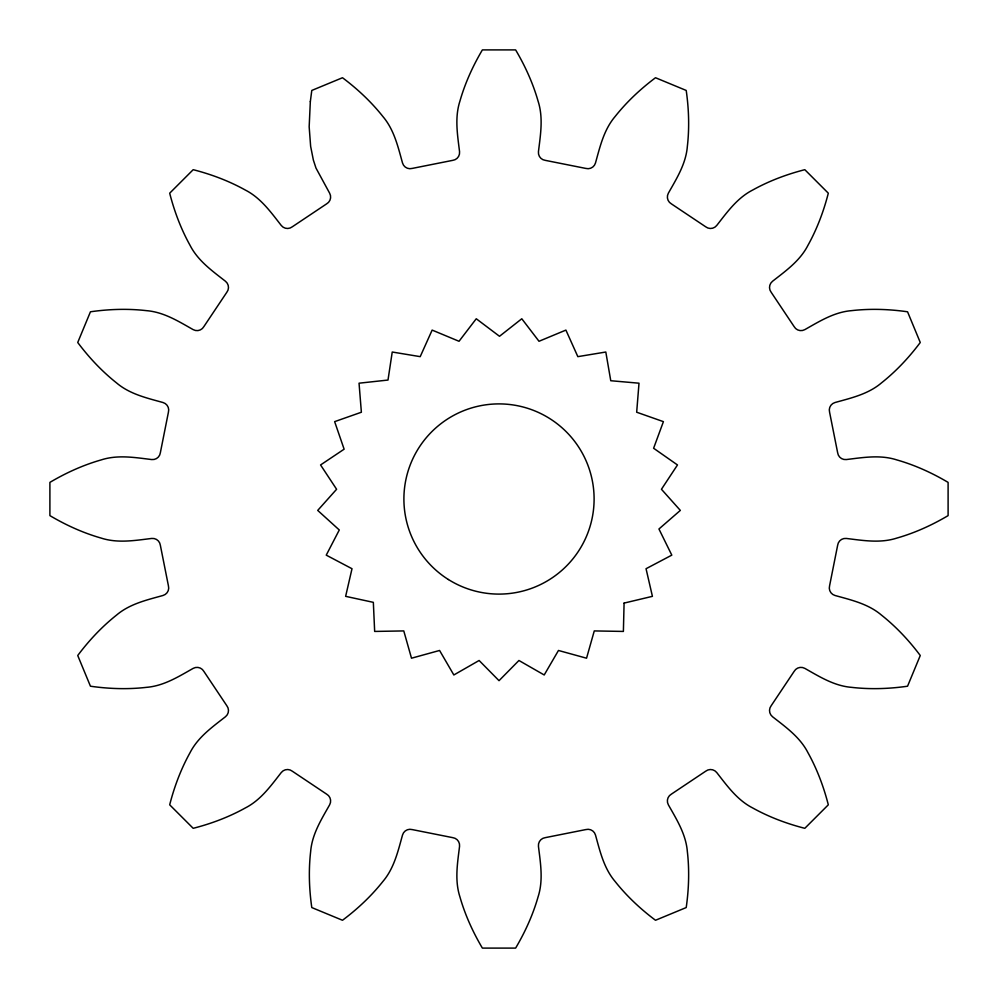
<?xml version="1.0" encoding="UTF-8"?>
<svg xmlns="http://www.w3.org/2000/svg" width="998" height="998" viewBox="0 0 998 998"><rect width="100%" height="100%" fill="white"/><g stroke="black" fill="none" stroke-linecap="round" stroke-linejoin="round"><path stroke-width="1.5" d="M624.087 603.091L623.388 631.435L594.272 630.923L586.55 658.206L558.468 650.471L544.209 674.972L518.935 660.489L499.025 680.673L479.115 660.489L453.841 674.972L439.582 650.471L411.5 658.206L403.778 630.923L374.662 631.435L373.339 602.343L345.632 596.342L352.007 568.723L326.246 555.138L339.283 529.975L317.713 510.415L336.6 489.269L320.57 464.956L344.123 449.187L334.642 421.643L361.376 412.236L359.043 383.195L387.997 380.051L392.239 352.02L420.208 356.648L432.146 330.089L459.03 341.279L476.258 318.761L499.511 336.289L521.792 318.761L539.007 341.279L565.903 330.089L577.842 356.648L605.811 352.02L610.764 380.725L639.007 383.195L636.674 412.224L663.408 421.643L653.615 448.252L677.48 464.956L661.449 489.269L680.337 510.402L658.942 529.002L671.804 555.138L646.043 568.723L652.418 596.342L624.087 603.091M310.328 101.634L309.168 126.808L310.64 146.344L313.372 160.079L315.979 168.063L329.652 193.225A7.834 7.834 0 0 1 326.596 203.879L292.327 226.783A7.834 7.834 0 0 1 281.311 225.523C270.845 212.162 260.802 197.941 245.271 190.019C228.916 180.937 211.289 174.326 193.188 169.685L169.685 193.188C174.326 211.289 180.937 228.916 190.019 245.271C197.941 260.802 212.162 270.845 225.523 281.311A7.834 7.834 0 0 1 226.783 292.327L203.879 326.596A7.834 7.834 0 0 1 193.225 329.652C178.442 321.306 163.722 312.012 146.344 310.64C127.769 308.507 108.944 309.143 90.444 311.788L77.732 342.489C88.934 357.446 101.796 371.194 116.454 382.833C129.703 394.135 146.681 397.977 163.036 402.531A7.834 7.834 0 0 1 168.412 412.224L160.366 452.655A7.834 7.834 0 0 1 151.696 459.554C134.842 457.508 117.689 454.552 101.11 459.928C83.121 465.068 65.98 472.865 49.9 482.383L49.9 515.617C65.98 525.135 83.121 532.932 101.11 538.072C117.689 543.448 134.842 540.492 151.696 538.446A7.834 7.834 0 0 1 160.366 545.345L168.412 585.776A7.834 7.834 0 0 1 163.036 595.469C146.681 600.023 129.703 603.865 116.454 615.167C101.796 626.806 88.934 640.554 77.732 655.511L90.444 686.212C108.944 688.857 127.769 689.493 146.344 687.36C163.722 685.988 178.442 676.694 193.225 668.348A7.834 7.834 0 0 1 203.879 671.405L226.783 705.673A7.834 7.834 0 0 1 225.523 716.689C212.162 727.155 197.941 737.198 190.019 752.729C180.937 769.084 174.326 786.711 169.685 804.812L193.188 828.315C211.289 823.674 228.916 817.063 245.271 807.981C260.802 800.059 270.845 785.838 281.311 772.477A7.834 7.834 0 0 1 292.327 771.217L326.596 794.121A7.834 7.834 0 0 1 329.652 804.775C321.306 819.558 312.012 834.278 310.64 851.656C308.507 870.231 309.143 889.056 311.788 907.556L342.489 920.268C357.446 909.066 371.194 896.204 382.833 881.546C394.135 868.297 397.977 851.319 402.531 834.964A7.834 7.834 0 0 1 412.224 829.588L452.655 837.634A7.834 7.834 0 0 1 459.554 846.304C457.508 863.158 454.552 880.311 459.928 896.89C465.068 914.879 472.865 932.02 482.383 948.1L515.617 948.1C525.135 932.02 532.932 914.879 538.072 896.89C543.448 880.311 540.492 863.158 538.446 846.304A7.834 7.834 0 0 1 545.345 837.634L585.776 829.588A7.834 7.834 0 0 1 595.469 834.964C600.023 851.319 603.865 868.297 615.167 881.546C626.806 896.204 640.554 909.066 655.511 920.268L686.212 907.556C688.857 889.056 689.493 870.231 687.36 851.656C685.988 834.278 676.694 819.558 668.348 804.775A7.834 7.834 0 0 1 671.405 794.121L705.673 771.217A7.834 7.834 0 0 1 716.689 772.477C727.155 785.838 737.198 800.059 752.729 807.981C769.084 817.063 786.711 823.674 804.812 828.315L828.315 804.812C823.674 786.711 817.063 769.084 807.981 752.729C800.059 737.198 785.838 727.155 772.477 716.689A7.834 7.834 0 0 1 771.217 705.673L794.121 671.405A7.834 7.834 0 0 1 804.775 668.348C819.558 676.694 834.278 685.988 851.656 687.36C870.231 689.493 889.056 688.857 907.556 686.212L920.268 655.511C909.066 640.554 896.204 626.806 881.546 615.167C868.297 603.865 851.319 600.023 834.964 595.469A7.834 7.834 0 0 1 829.588 585.776L837.634 545.345A7.834 7.834 0 0 1 846.304 538.446C863.158 540.492 880.311 543.448 896.89 538.072C914.879 532.932 932.02 525.135 948.1 515.617L948.1 482.383C932.02 472.865 914.879 465.068 896.89 459.928C880.311 454.552 863.158 457.508 846.304 459.554A7.834 7.834 0 0 1 837.634 452.655L829.588 412.224A7.834 7.834 0 0 1 834.964 402.531C851.319 397.977 868.297 394.135 881.546 382.833C896.204 371.194 909.066 357.446 920.268 342.489L907.556 311.788C889.056 309.143 870.231 308.507 851.656 310.64C834.278 312.012 819.558 321.306 804.775 329.652A7.834 7.834 0 0 1 794.121 326.596L771.217 292.327A7.834 7.834 0 0 1 772.477 281.311C785.838 270.845 800.059 260.802 807.981 245.271C817.063 228.916 823.674 211.289 828.315 193.188L804.812 169.685C786.711 174.326 769.084 180.937 752.729 190.019C737.198 197.941 727.155 212.162 716.689 225.523A7.834 7.834 0 0 1 705.673 226.783L671.405 203.879A7.834 7.834 0 0 1 668.348 193.225C676.694 178.442 685.988 163.722 687.36 146.344C689.493 127.769 688.857 108.944 686.212 90.444L655.511 77.732C640.554 88.934 626.806 101.796 615.167 116.454C603.865 129.703 600.023 146.681 595.469 163.036A7.834 7.834 0 0 1 585.776 168.412L545.345 160.366A7.834 7.834 0 0 1 538.446 151.696C540.492 134.842 543.448 117.689 538.072 101.11C532.932 83.121 525.135 65.98 515.617 49.9L482.383 49.9C472.865 65.98 465.068 83.121 459.928 101.11C454.552 117.689 457.508 134.842 459.554 151.696A7.834 7.834 0 0 1 452.655 160.366L412.224 168.412A7.834 7.834 0 0 1 402.531 163.036C397.977 146.681 394.135 129.703 382.833 116.454C371.194 101.796 357.446 88.934 342.489 77.732L311.788 90.444L310.328 101.634M448.401 579.526A95.109 95.109 0 0 0 594.035 502.555A95.109 95.109 0 0 0 454.552 414.919A95.109 95.109 0 0 0 448.401 579.526"/></g></svg>
